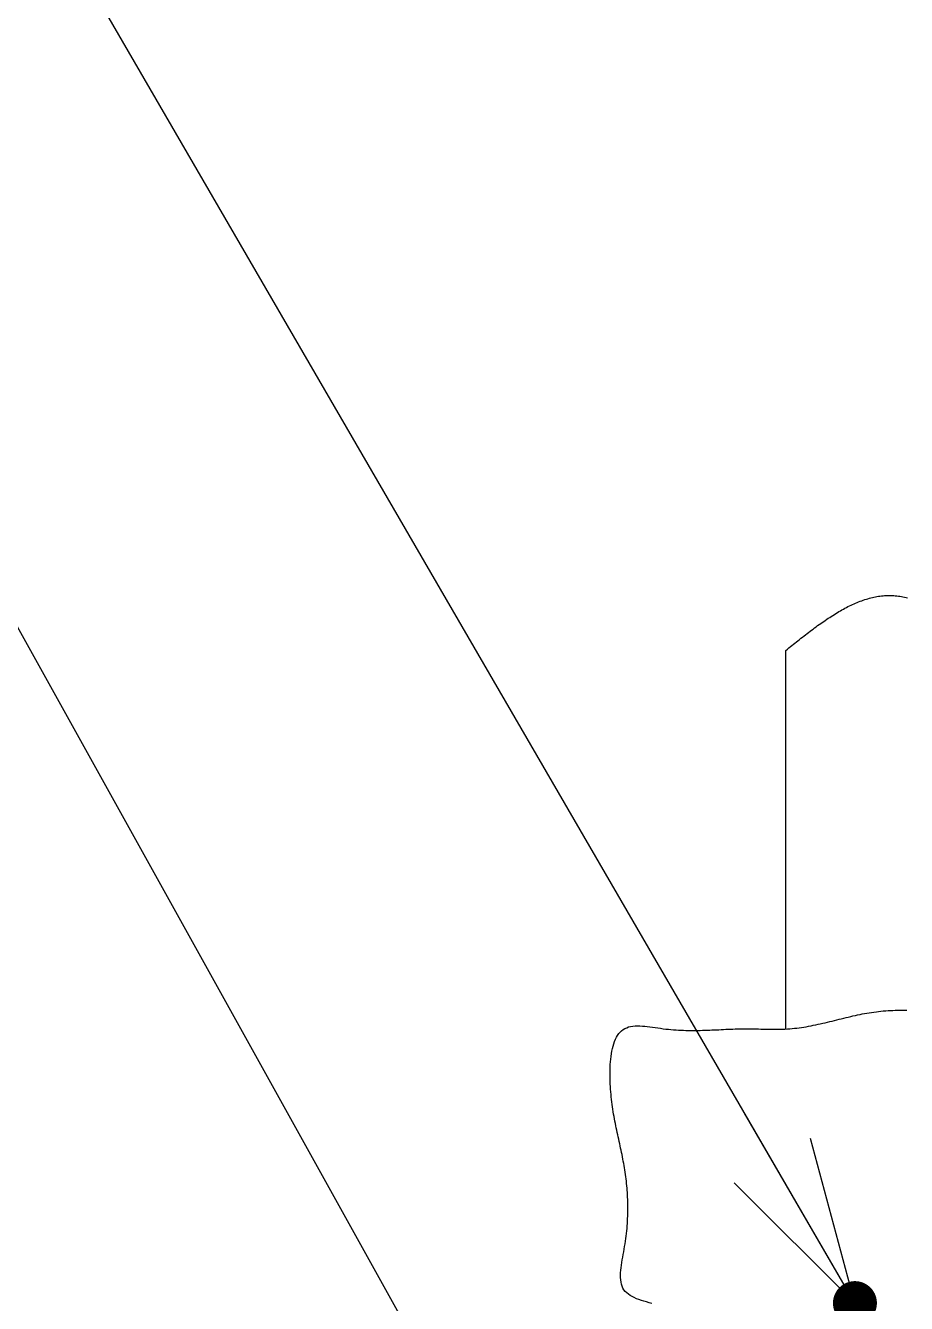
# Model space of a CAD drawing. Extents: x 443 to 1217, y -1921 to -677.
# Drawn here: x 545.45 to 555.86, y -735.54 to -720.44 of the extents above; entities that cross this region are included whole.
import ezdxf

# ---------------------------------------------------------------- set-up
doc = ezdxf.new("R2010")
doc.units = 0
doc.header["$MEASUREMENT"] = 0
doc.layers.get('0').update_dxf_attribs({"linetype": 'CONTINUOUS'})
doc.layers.add('3', color=8, linetype='CONTINUOUS')
doc.layers.add('5', color=7, linetype='CONTINUOUS')

msp = doc.modelspace()

# ---------------------------------------------------------------- linework, layer by layer
at = {"color": 7, "linetype": 'Continuous'}
for p, q in [((555.25, -735.541), (545.758, -719.183)), ((552.188, -739.844), (543.927, -724.991))]:
    msp.add_line(p, q, dxfattribs=at)
at = {"color": 0}
for q in [(553.946, -733.294), (554.724, -733.594), (553.821, -734.118)]:
    msp.add_line((555.25, -735.541), q, dxfattribs=at)
at = {"color": 0, "const_width": 0.26}
msp.add_lwpolyline([(555.185, -735.653, 1), (555.315, -735.428, 1), (555.185, -735.653)], format="xyb", dxfattribs=at)
at = {"layer": '3', "color": 3}
for p, q in [((555.31, -732.129), (555.337, -732.123)), ((555.337, -732.123), (555.365, -732.118)), ((555.365, -732.118), (555.392, -732.114)), ((555.392, -732.114), (555.42, -732.108)), ((555.42, -732.108), (555.447, -732.104)), ((555.447, -732.104), (555.475, -732.1)), ((555.475, -732.1), (555.503, -732.096)), ((555.503, -732.096), (555.53, -732.093)), ((555.53, -732.093), (555.558, -732.09)), ((555.558, -732.09), (555.585, -732.087)), ((555.585, -732.087), (555.614, -732.085)), ((555.614, -732.085), (555.641, -732.083)), ((555.641, -732.083), (555.668, -732.082)), ((555.668, -732.082), (555.697, -732.08)), ((555.697, -732.08), (555.724, -732.079)), ((555.724, -732.079), (555.752, -732.079)), ((555.752, -732.079), (555.779, -732.078)), ((555.779, -732.078), (555.808, -732.078)), ((555.808, -732.078), (555.835, -732.078)), ((555.835, -732.078), (555.863, -732.079)), ((552.552, -732.285), (552.575, -732.276)), ((552.575, -732.276), (552.599, -732.27)), ((552.599, -732.27), (552.625, -732.266)), ((552.625, -732.266), (552.652, -732.264)), ((552.652, -732.264), (552.679, -732.263)), ((552.679, -732.263), (552.707, -732.264)), ((552.707, -732.264), (552.737, -732.265)), ((552.737, -732.265), (552.766, -732.267)), ((552.766, -732.267), (552.796, -732.27)), ((552.796, -732.27), (552.827, -732.275)), ((552.827, -732.275), (552.859, -732.279)), ((554.647, -732.277), (554.675, -732.273)), ((554.675, -732.273), (554.703, -732.267)), ((554.703, -732.267), (554.731, -732.262)), ((554.731, -732.262), (554.758, -732.256)), ((554.758, -732.256), (554.787, -732.251)), ((554.787, -732.251), (554.814, -732.244)), ((554.814, -732.244), (554.841, -732.239)), ((554.841, -732.239), (554.869, -732.232)), ((554.869, -732.232), (554.897, -732.226)), ((554.897, -732.226), (554.925, -732.219)), ((554.925, -732.219), (554.952, -732.213)), ((554.952, -732.213), (554.979, -732.206)), ((554.979, -732.206), (555.007, -732.2)), ((555.007, -732.2), (555.035, -732.193)), ((555.035, -732.193), (555.062, -732.185)), ((555.062, -732.185), (555.089, -732.179)), ((555.089, -732.179), (555.117, -732.172)), ((555.117, -732.172), (555.145, -732.166)), ((555.145, -732.166), (555.172, -732.159)), ((555.172, -732.159), (555.2, -732.153)), ((555.2, -732.153), (555.227, -732.146)), ((555.227, -732.146), (555.255, -732.141)), ((555.255, -732.141), (555.282, -732.134)), ((555.282, -732.134), (555.31, -732.129)), ((552.409, -732.448), (552.419, -732.422)), ((552.419, -732.422), (552.431, -732.398)), ((552.431, -732.398), (552.444, -732.376)), ((552.444, -732.376), (552.459, -732.355)), ((552.459, -732.355), (552.474, -732.337)), ((552.474, -732.337), (552.491, -732.321)), ((552.491, -732.321), (552.51, -732.306)), ((552.51, -732.306), (552.531, -732.294)), ((552.531, -732.294), (552.552, -732.285)), ((552.859, -732.279), (552.89, -732.284)), ((552.89, -732.284), (552.921, -732.288)), ((552.921, -732.288), (552.952, -732.292)), ((552.952, -732.292), (552.984, -732.297)), ((552.984, -732.297), (553.014, -732.301)), ((553.014, -732.301), (553.045, -732.304)), ((553.045, -732.304), (553.075, -732.308)), ((553.075, -732.308), (553.105, -732.31)), ((553.105, -732.31), (553.135, -732.312)), ((553.135, -732.312), (553.165, -732.314)), ((553.165, -732.314), (553.194, -732.315)), ((553.194, -732.315), (553.223, -732.316)), ((553.223, -732.316), (553.252, -732.317)), ((553.252, -732.317), (553.28, -732.318)), ((553.28, -732.318), (553.31, -732.318)), ((553.31, -732.318), (553.338, -732.318)), ((553.338, -732.318), (553.366, -732.318)), ((553.366, -732.318), (553.394, -732.317)), ((553.394, -732.317), (553.422, -732.317)), ((553.422, -732.317), (553.45, -732.316)), ((553.45, -732.316), (553.478, -732.315)), ((553.478, -732.315), (553.505, -732.315)), ((553.505, -732.315), (553.533, -732.314)), ((553.533, -732.314), (553.56, -732.312)), ((553.56, -732.312), (553.588, -732.311)), ((553.588, -732.311), (553.615, -732.31)), ((553.615, -732.31), (553.642, -732.309)), ((553.642, -732.309), (553.669, -732.308)), ((553.669, -732.308), (553.697, -732.305)), ((553.697, -732.305), (553.724, -732.304)), ((553.724, -732.304), (553.751, -732.303)), ((553.751, -732.303), (553.778, -732.302)), ((553.778, -732.302), (553.806, -732.301)), ((553.806, -732.301), (553.833, -732.3)), ((553.833, -732.3), (553.861, -732.3)), ((553.861, -732.3), (553.888, -732.299)), ((553.888, -732.299), (553.916, -732.299)), ((553.916, -732.299), (553.943, -732.298)), ((553.943, -732.298), (553.971, -732.298)), ((553.971, -732.298), (553.999, -732.298)), ((553.999, -732.298), (554.027, -732.299)), ((554.027, -732.299), (554.055, -732.299)), ((554.055, -732.299), (554.082, -732.3)), ((554.082, -732.3), (554.111, -732.3)), ((554.111, -732.3), (554.139, -732.301)), ((554.139, -732.301), (554.167, -732.302)), ((554.167, -732.302), (554.196, -732.302)), ((554.196, -732.302), (554.224, -732.303)), ((554.224, -732.303), (554.252, -732.303)), ((554.252, -732.303), (554.281, -732.303)), ((554.281, -732.303), (554.309, -732.303)), ((554.309, -732.303), (554.338, -732.303)), ((554.338, -732.303), (554.366, -732.303)), ((554.366, -732.303), (554.394, -732.302)), ((554.394, -732.302), (554.423, -732.301)), ((554.423, -732.301), (554.451, -732.3)), ((554.451, -732.3), (554.479, -732.298)), ((554.479, -732.298), (554.508, -732.294)), ((554.508, -732.294), (554.535, -732.292)), ((554.535, -732.292), (554.563, -732.289)), ((554.563, -732.289), (554.591, -732.286)), ((554.591, -732.286), (554.619, -732.281)), ((554.619, -732.281), (554.647, -732.277)), ((552.371, -732.592), (552.377, -732.561)), ((552.377, -732.561), (552.383, -732.531)), ((552.383, -732.531), (552.391, -732.503)), ((552.391, -732.503), (552.399, -732.474)), ((552.399, -732.474), (552.409, -732.448)), ((552.356, -732.754), (552.358, -732.722)), ((552.358, -732.722), (552.361, -732.689)), ((552.361, -732.689), (552.364, -732.656)), ((552.364, -732.656), (552.367, -732.624)), ((552.367, -732.624), (552.371, -732.592)), ((552.355, -732.788), (552.356, -732.754)), ((552.355, -732.821), (552.355, -732.788)), ((552.355, -732.854), (552.355, -732.821)), ((552.356, -732.886), (552.355, -732.854)), ((552.356, -732.919), (552.356, -732.886)), ((552.358, -732.951), (552.356, -732.919)), ((552.359, -732.982), (552.358, -732.951)), ((552.362, -733.013), (552.359, -732.982)), ((552.364, -733.043), (552.362, -733.013)), ((552.367, -733.074), (552.364, -733.043)), ((552.369, -733.104), (552.367, -733.074)), ((552.373, -733.134), (552.369, -733.104)), ((552.377, -733.163), (552.373, -733.134)), ((552.38, -733.192), (552.377, -733.163)), ((552.385, -733.221), (552.38, -733.192)), ((552.389, -733.25), (552.385, -733.221)), ((552.393, -733.279), (552.389, -733.25)), ((552.398, -733.306), (552.393, -733.279)), ((552.403, -733.334), (552.398, -733.306)), ((552.407, -733.361), (552.403, -733.334)), ((552.413, -733.39), (552.407, -733.361)), ((552.418, -733.417), (552.413, -733.39)), ((552.424, -733.444), (552.418, -733.417)), ((552.429, -733.47), (552.424, -733.444)), ((552.435, -733.498), (552.429, -733.47)), ((552.44, -733.524), (552.435, -733.498)), ((552.447, -733.551), (552.44, -733.524)), ((552.452, -733.577), (552.447, -733.551)), ((552.458, -733.603), (552.452, -733.577)), ((552.463, -733.629), (552.458, -733.603)), ((552.47, -733.656), (552.463, -733.629)), ((552.475, -733.682), (552.47, -733.656)), ((552.48, -733.708), (552.475, -733.682)), ((552.486, -733.734), (552.48, -733.708)), ((552.491, -733.759), (552.486, -733.734)), ((552.497, -733.785), (552.491, -733.759)), ((552.502, -733.811), (552.497, -733.785)), ((552.508, -733.838), (552.502, -733.811)), ((552.512, -733.864), (552.508, -733.838)), ((552.517, -733.889), (552.512, -733.864)), ((552.522, -733.915), (552.517, -733.889)), ((552.526, -733.941), (552.522, -733.915)), ((552.531, -733.967), (552.526, -733.941)), ((552.535, -733.993), (552.531, -733.967)), ((552.538, -734.02), (552.535, -733.993)), ((552.541, -734.046), (552.538, -734.02)), ((552.545, -734.073), (552.541, -734.046)), ((552.548, -734.099), (552.545, -734.073)), ((552.551, -734.125), (552.548, -734.099)), ((552.553, -734.153), (552.551, -734.125)), ((552.557, -734.18), (552.553, -734.153)), ((552.559, -734.206), (552.557, -734.18)), ((552.56, -734.233), (552.559, -734.206)), ((552.562, -734.26), (552.56, -734.233)), ((552.563, -734.288), (552.562, -734.26)), ((552.564, -734.315), (552.563, -734.288)), ((552.565, -734.343), (552.564, -734.315)), ((552.565, -734.371), (552.565, -734.343)), ((552.567, -734.399), (552.565, -734.371)), ((552.562, -734.569), (552.563, -734.541)), ((552.563, -734.541), (552.564, -734.512)), ((552.564, -734.512), (552.565, -734.483)), ((552.565, -734.454), (552.567, -734.426)), ((552.565, -734.483), (552.565, -734.454)), ((552.567, -734.426), (552.567, -734.399)), ((552.549, -734.717), (552.552, -734.688)), ((552.552, -734.688), (552.556, -734.657)), ((552.556, -734.657), (552.558, -734.628)), ((552.558, -734.628), (552.56, -734.598)), ((552.56, -734.598), (552.562, -734.569)), ((552.528, -734.871), (552.533, -734.839)), ((552.533, -734.839), (552.538, -734.809)), ((552.538, -734.809), (552.541, -734.778)), ((552.541, -734.778), (552.546, -734.748)), ((552.546, -734.748), (552.549, -734.717)), ((552.506, -734.997), (552.512, -734.966)), ((552.512, -734.966), (552.517, -734.933)), ((552.517, -734.933), (552.523, -734.901)), ((552.523, -734.901), (552.528, -734.871)), ((552.483, -735.152), (552.486, -735.123)), ((552.486, -735.123), (552.49, -735.091)), ((552.49, -735.091), (552.495, -735.06)), ((552.495, -735.06), (552.5, -735.029)), ((552.5, -735.029), (552.506, -734.997)), ((552.479, -735.211), (552.48, -735.182)), ((552.479, -735.239), (552.479, -735.211)), ((552.482, -735.266), (552.479, -735.239)), ((552.48, -735.182), (552.483, -735.152)), ((552.485, -735.293), (552.482, -735.266)), ((552.49, -735.317), (552.485, -735.293)), ((552.498, -735.341), (552.49, -735.317)), ((552.508, -735.362), (552.498, -735.341)), ((552.52, -735.383), (552.508, -735.362)), ((552.535, -735.402), (552.52, -735.383)), ((552.552, -735.419), (552.535, -735.402)), ((552.572, -735.435), (552.552, -735.419)), ((552.594, -735.449), (552.572, -735.435)), ((552.617, -735.464), (552.594, -735.449)), ((552.642, -735.476), (552.617, -735.464)), ((552.669, -735.488), (552.642, -735.476)), ((552.696, -735.499), (552.669, -735.488)), ((552.726, -735.508), (552.696, -735.499)), ((552.755, -735.518), (552.726, -735.508)), ((552.786, -735.527), (552.755, -735.518)), ((552.816, -735.536), (552.786, -735.527)), ((552.848, -735.544), (552.816, -735.536))]:
    msp.add_line(p, q, dxfattribs=at)
at = {"layer": '5', "color": 7}
for p, q in [((555.186, -727.3), (555.204, -727.291)), ((555.204, -727.291), (555.222, -727.282)), ((555.222, -727.282), (555.24, -727.275)), ((555.24, -727.275), (555.258, -727.266)), ((555.258, -727.266), (555.276, -727.258)), ((555.276, -727.258), (555.294, -727.252)), ((555.294, -727.252), (555.312, -727.244)), ((555.312, -727.244), (555.33, -727.238)), ((555.33, -727.238), (555.348, -727.231)), ((555.348, -727.231), (555.366, -727.225)), ((555.366, -727.225), (555.385, -727.219)), ((555.385, -727.219), (555.402, -727.214)), ((555.402, -727.214), (555.421, -727.208)), ((555.421, -727.208), (555.438, -727.204)), ((555.438, -727.204), (555.457, -727.2)), ((555.457, -727.2), (555.474, -727.195)), ((555.474, -727.195), (555.493, -727.192)), ((555.493, -727.192), (555.51, -727.189)), ((555.51, -727.189), (555.529, -727.185)), ((555.529, -727.185), (555.546, -727.183)), ((555.546, -727.183), (555.565, -727.181)), ((555.565, -727.181), (555.583, -727.179)), ((555.583, -727.179), (555.601, -727.178)), ((555.601, -727.178), (555.619, -727.177)), ((555.619, -727.177), (555.637, -727.176)), ((555.637, -727.176), (555.655, -727.176)), ((555.655, -727.176), (555.674, -727.176)), ((555.674, -727.176), (555.691, -727.177)), ((555.691, -727.177), (555.71, -727.178)), ((555.71, -727.178), (555.727, -727.179)), ((555.727, -727.179), (555.746, -727.181)), ((555.746, -727.181), (555.764, -727.183)), ((555.764, -727.183), (555.782, -727.185)), ((555.782, -727.185), (555.8, -727.189)), ((555.8, -727.189), (555.817, -727.192)), ((555.817, -727.192), (555.836, -727.195)), ((555.836, -727.195), (555.855, -727.2)), ((555.855, -727.2), (555.872, -727.204)), ((554.935, -727.446), (554.953, -727.435)), ((554.953, -727.435), (554.971, -727.423)), ((554.971, -727.423), (554.989, -727.411)), ((554.989, -727.411), (555.007, -727.4)), ((555.007, -727.4), (555.024, -727.389)), ((555.024, -727.389), (555.043, -727.378)), ((555.043, -727.378), (555.06, -727.367)), ((555.06, -727.367), (555.079, -727.358)), ((555.079, -727.358), (555.096, -727.347)), ((555.096, -727.347), (555.115, -727.337)), ((555.115, -727.337), (555.132, -727.327)), ((555.132, -727.327), (555.151, -727.318)), ((555.151, -727.318), (555.168, -727.308)), ((555.168, -727.308), (555.186, -727.3)), ((554.72, -727.599), (554.737, -727.586)), ((554.737, -727.586), (554.756, -727.573)), ((554.756, -727.573), (554.773, -727.559)), ((554.773, -727.559), (554.791, -727.546)), ((554.791, -727.546), (554.809, -727.533)), ((554.809, -727.533), (554.827, -727.521)), ((554.827, -727.521), (554.845, -727.508)), ((554.845, -727.508), (554.863, -727.495)), ((554.863, -727.495), (554.881, -727.483)), ((554.881, -727.483), (554.899, -727.471)), ((554.899, -727.471), (554.917, -727.458)), ((554.917, -727.458), (554.935, -727.446)), ((554.523, -727.753), (554.54, -727.739)), ((554.54, -727.739), (554.559, -727.725)), ((554.559, -727.725), (554.576, -727.711)), ((554.576, -727.711), (554.595, -727.696)), ((554.595, -727.696), (554.612, -727.682)), ((554.612, -727.682), (554.63, -727.668)), ((554.63, -727.668), (554.648, -727.655)), ((554.648, -727.655), (554.666, -727.641)), ((554.666, -727.641), (554.684, -727.627)), ((554.684, -727.627), (554.702, -727.614)), ((554.702, -727.614), (554.72, -727.599)), ((554.433, -727.825), (554.451, -727.811)), ((554.451, -727.811), (554.468, -727.796)), ((554.468, -727.796), (554.487, -727.781)), ((554.487, -727.781), (554.504, -727.767)), ((554.504, -727.767), (554.523, -727.753))]:
    msp.add_line(p, q, dxfattribs=at)
at = {"layer": '5', "linetype": 'Continuous'}
msp.add_line((554.433, -732.3), (554.433, -727.825), dxfattribs=at)

doc.saveas('drawing.dxf')
